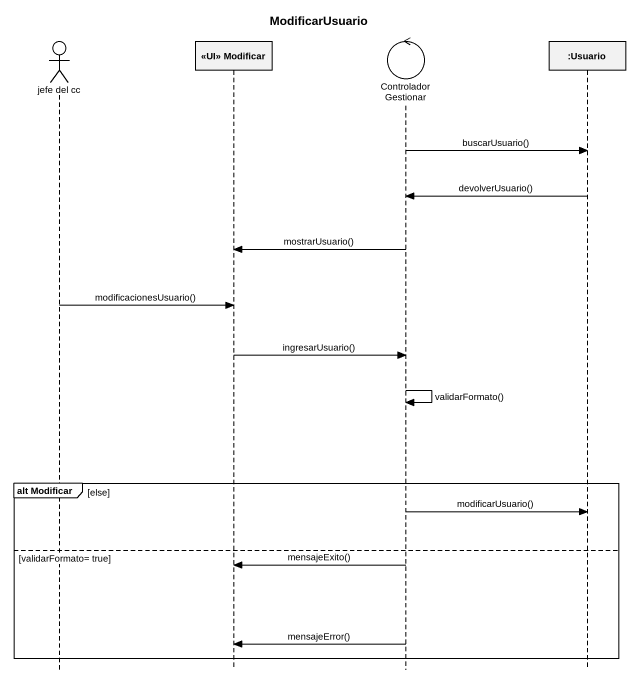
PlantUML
@startuml
title ModificarUsuario
hide footbox
actor "jefe del cc" as jefe_del_cc
participant "<<UI>> Modificar" as UI_Modificar
control ControladorGestionar
participant ":Usuario" as Usuario

ControladorGestionar -> Usuario : buscarUsuario()
Usuario -> ControladorGestionar : devolverUsuario()
ControladorGestionar -> UI_Modificar : mostrarUsuario()
jefe_del_cc -> UI_Modificar : modificacionesUsuario()
UI_Modificar -> ControladorGestionar : ingresarUsuario()
ControladorGestionar -> ControladorGestionar : validarFormato()
group alt Modificar [else]
  ControladorGestionar -> Usuario : modificarUsuario()
else validarFormato= true
  ControladorGestionar -> UI_Modificar : mensajeExito()
  ControladorGestionar -> UI_Modificar : mensajeError()
end
@enduml
